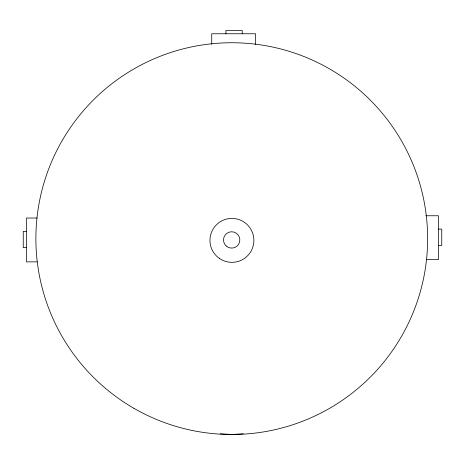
<?xml version="1.0" encoding="UTF-8"?>
<svg xmlns="http://www.w3.org/2000/svg" width="465" height="465" viewBox="0 0 465 465"><rect width="100%" height="100%" fill="white"/><g stroke="black" fill="none" stroke-linecap="round" stroke-linejoin="round"><path stroke-width="0.7" d="M243.195 433.752L231.768 434.502L220.34 433.752M425.783 215.76L438.483 215.76L438.483 259.598L426.486 259.598M37.101 218.027L26.517 218.027L26.517 261.865L37.101 261.865M438.483 229.088L441.75 229.088L441.75 245.386L438.483 245.386M26.517 231.355L23.25 231.355L23.25 247.653L26.517 247.653M255.564 44.349L255.564 33.765L211.726 33.765L211.726 44.349M242.23 33.765L242.23 30.498L225.932 30.498L225.932 33.765M226.228 246.014A8.161 8.161 0 0 0 239.661 241.608A8.161 8.161 0 0 0 229.129 232.18A8.161 8.161 0 0 0 226.228 246.014M219.753 258.662A21.965 21.965 0 0 0 253.838 241.759A21.965 21.965 0 0 0 222.16 220.695A21.965 21.965 0 0 0 219.753 258.662M133.827 408.258A195.881 195.881 0 0 0 427.649 238.621A195.881 195.881 0 0 0 133.827 68.983A195.881 195.881 0 0 0 133.827 408.258"/></g></svg>
